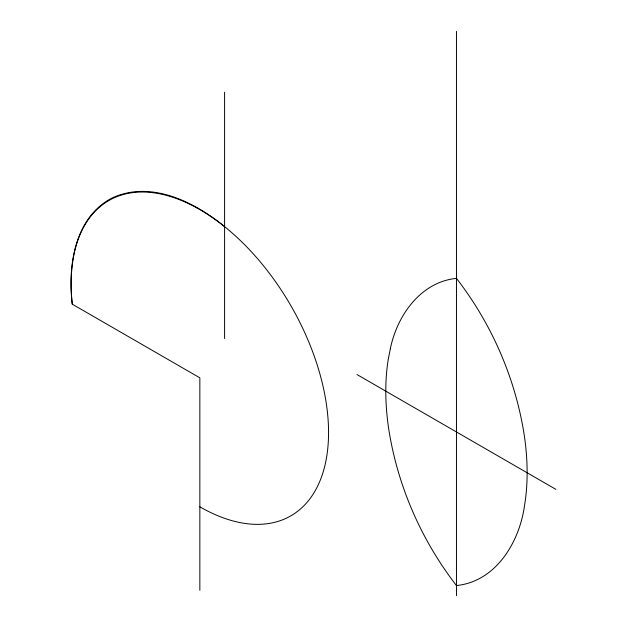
<?xml version="1.0" encoding="UTF-8"?>
<svg xmlns="http://www.w3.org/2000/svg" width="627" height="627" viewBox="0 0 627 627"><rect width="100%" height="100%" fill="white"/><g stroke="black" fill="none" stroke-linecap="round" stroke-linejoin="round"><path stroke-width="0.94" d="M357.022 374.554L555.914 489.381M224.591 226.629C194.158 201.729 150.261 179.737 111.41 198.304C74.339 218.267 67.732 266.193 72.27 304.181L199.848 377.838L199.848 590.297M456.464 31.35L456.464 595.65M224.591 92.169L224.591 338.556M72.27 304.181A182.018 105.085 60 0 1 188.492 203.603A182.018 105.085 60 0 1 328.43 425.866A182.018 105.085 60 0 1 199.848 506.812M390.323 348.831L388.309 358.997A240.055 138.598 60 0 0 388.317 426.242C396.773 484.02 420.741 539.408 456.464 585.555C496.176 581.503 519.611 541.744 524.533 505.433A240.031 138.583 60 0 0 524.533 437.097C515.982 379.531 492.07 324.363 456.464 278.372C420.552 281.938 396.969 315.781 390.323 348.831"/></g></svg>
